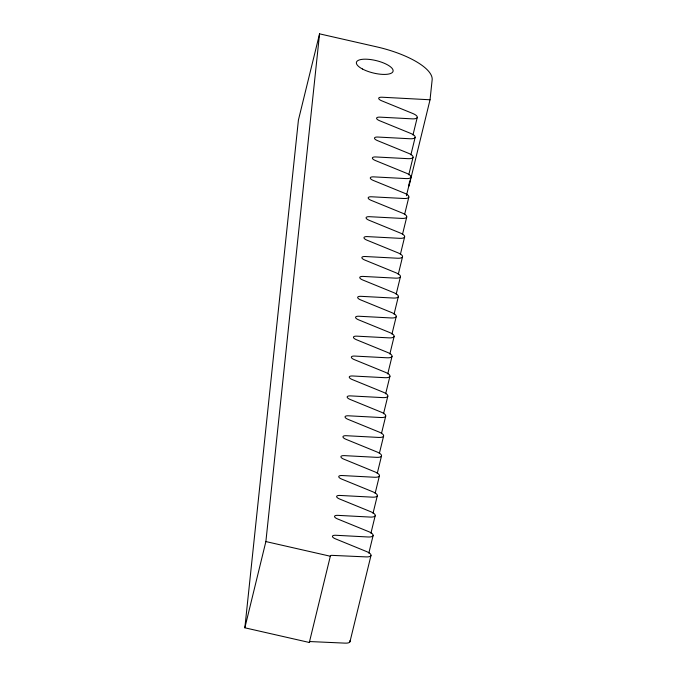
<?xml version="1.0" encoding="UTF-8"?>
<svg xmlns="http://www.w3.org/2000/svg" width="677" height="677" viewBox="0 0 677 677"><rect width="100%" height="100%" fill="white"/><g stroke="black" fill="none" stroke-linecap="round" stroke-linejoin="round"><path stroke-width="1.02" d="M430.039 99.773L382.048 97.226A5.89 1.989 13.7 0 0 378.688 98.283A5.89 1.989 13.7 0 0 381.667 100.788L412.818 113.508A8.835 2.979 13.7 0 1 417.294 117.265A8.835 2.979 13.7 0 1 412.259 118.856L379.941 117.138A5.89 1.989 13.7 0 0 376.581 118.196A5.89 1.989 13.7 0 0 379.569 120.701L410.719 133.42A8.835 2.979 13.7 0 1 415.196 137.177A8.835 2.979 13.7 0 1 410.152 138.768L377.842 137.042A5.89 1.989 13.7 0 0 374.483 138.108A5.89 1.989 13.7 0 0 377.461 140.604L408.612 153.332A8.835 2.979 13.7 0 1 413.088 157.089A8.835 2.979 13.7 0 1 408.053 158.672L375.735 156.954A5.89 1.989 13.7 0 0 372.375 158.012A5.89 1.989 13.7 0 0 375.363 160.517L406.513 173.244A8.835 2.979 13.7 0 1 410.99 177.002A8.835 2.979 13.7 0 1 405.946 178.584L373.636 176.866A5.89 1.989 13.7 0 0 370.277 177.924A5.89 1.989 13.7 0 0 373.255 180.429L404.406 193.157A8.835 2.979 13.7 0 1 408.883 196.905A8.835 2.979 13.7 0 1 403.847 198.496L371.529 196.779A5.89 1.989 13.7 0 0 368.17 197.836A5.89 1.989 13.7 0 0 371.157 200.341L402.307 213.069A8.835 2.979 13.7 0 1 406.784 216.818A8.835 2.979 13.7 0 1 401.74 218.409L369.43 216.691A5.89 1.989 13.7 0 0 366.071 217.749A5.89 1.989 13.7 0 0 369.058 220.253L400.2 232.981A8.835 2.979 13.7 0 1 404.685 236.73A8.835 2.979 13.7 0 1 399.642 238.321L367.332 236.603A5.89 1.989 13.7 0 0 363.964 237.661A5.89 1.989 13.7 0 0 366.951 240.166L398.101 252.885A8.835 2.979 13.7 0 1 402.578 256.642A8.835 2.979 13.7 0 1 397.534 258.233L365.225 256.515A5.89 1.989 13.7 0 0 361.865 257.573A5.89 1.989 13.7 0 0 364.852 260.07L396.003 272.797A8.835 2.979 13.7 0 1 400.479 276.555A8.835 2.979 13.7 0 1 395.436 278.145L363.126 276.419A5.89 1.989 13.7 0 0 359.758 277.485A5.89 1.989 13.7 0 0 362.745 279.982L393.896 292.709A8.835 2.979 13.7 0 1 398.372 296.467A8.835 2.979 13.7 0 1 393.329 298.049L361.019 296.331A5.89 1.989 13.7 0 0 357.659 297.389A5.89 1.989 13.7 0 0 360.646 299.894L391.797 312.622A8.835 2.979 13.7 0 1 396.273 316.379A8.835 2.979 13.7 0 1 391.23 317.962L358.92 316.244A5.89 1.989 13.7 0 0 355.56 317.301A5.89 1.989 13.7 0 0 358.539 319.806L389.69 332.534A8.835 2.979 13.7 0 1 394.166 336.283A8.835 2.979 13.7 0 1 389.131 337.874L356.813 336.156A5.89 1.989 13.7 0 0 353.453 337.214A5.89 1.989 13.7 0 0 356.44 339.719L387.591 352.446A8.835 2.979 13.7 0 1 392.068 356.195A8.835 2.979 13.7 0 1 387.024 357.786L354.714 356.068A5.89 1.989 13.7 0 0 351.355 357.126A5.89 1.989 13.7 0 0 354.333 359.631L385.484 372.35A8.835 2.979 13.7 0 1 389.96 376.107A8.835 2.979 13.7 0 1 384.925 377.698L352.607 375.98A5.89 1.989 13.7 0 0 349.247 377.038A5.89 1.989 13.7 0 0 352.235 379.543L383.385 392.262A8.835 2.979 13.7 0 1 387.862 396.02A8.835 2.979 13.7 0 1 382.818 397.611L350.508 395.893A5.89 1.989 13.7 0 0 347.149 396.95A5.89 1.989 13.7 0 0 350.136 399.447L381.278 412.175A8.835 2.979 13.7 0 1 385.763 415.932A8.835 2.979 13.7 0 1 380.719 417.523L348.401 415.796A5.89 1.989 13.7 0 0 345.042 416.854A5.89 1.989 13.7 0 0 348.029 419.359L379.179 432.087A8.835 2.979 13.7 0 1 383.656 435.844A8.835 2.979 13.7 0 1 378.612 437.427L346.302 435.709A5.89 1.989 13.7 0 0 342.943 436.767A5.89 1.989 13.7 0 0 345.93 439.271L377.072 451.999A8.843 2.979 13.7 0 1 381.557 455.756A8.843 2.979 13.7 0 1 376.514 457.339L344.204 455.621A5.898 1.989 13.7 0 0 343.011 458.82L374.973 471.911A8.843 2.979 13.7 0 1 379.45 475.66A8.843 2.979 13.7 0 1 374.406 477.251L342.097 475.533A5.89 1.989 13.7 0 0 338.737 476.591A5.89 1.989 13.7 0 0 341.724 479.096L372.875 491.824A8.835 2.979 13.7 0 1 377.351 495.572A8.835 2.979 13.7 0 1 372.308 497.163L339.998 495.446A5.89 1.989 13.7 0 0 336.63 496.503A5.89 1.989 13.7 0 0 339.617 499.008L370.768 511.727A8.835 2.979 13.7 0 1 375.244 515.485A8.835 2.979 13.7 0 1 370.209 517.076L337.891 515.358A5.89 1.989 13.7 0 0 334.531 516.416A5.89 1.989 13.7 0 0 337.518 518.921L368.669 531.64A8.835 2.979 13.7 0 1 373.145 535.397A8.835 2.979 13.7 0 1 368.102 536.988L335.792 535.27A5.89 1.989 13.7 0 0 332.432 536.328A5.89 1.989 13.7 0 0 335.411 538.824L366.562 551.552A8.835 2.979 13.7 0 1 371.038 555.309A8.835 2.979 13.7 0 1 365.995 556.892L331.434 555.343A5.898 1.989 13.7 0 0 330.368 556.071L309.321 642.473L244.854 627.799L298.422 120.057L319.561 33.85L376.844 46.891A58.924 19.861 13.7 0 1 432.146 79.869L430.039 99.773L409.018 186.014L409.467 181.817M244.854 627.799L265.875 541.566L319.561 33.85M309.321 642.473L309.347 642.304A5.898 1.989 13.7 0 1 310.413 641.576L344.974 643.133A8.835 2.979 13.7 0 0 349.823 640.721M412.987 134.968L417.235 117.51M410.88 154.872L415.136 137.423M408.781 174.784L413.038 157.335M406.428 195.721L410.931 177.247M404.575 214.609L408.832 197.159M402.468 234.521L406.725 217.072M400.369 254.434L404.626 236.975M398.271 274.346L402.519 256.888M396.163 294.25L400.42 276.8M394.065 314.162L398.313 296.712M391.958 334.074L396.214 316.624M389.859 353.986L394.107 336.537M387.752 373.899L392.008 356.44M385.653 393.811L389.91 376.353M383.546 413.723L387.803 396.265M381.447 433.627L385.704 416.177M379.34 453.539L383.597 436.09M377.241 473.451L381.498 456.002M375.143 493.364L379.391 475.914M373.035 513.276L377.292 495.818M370.937 533.188L375.185 515.73M368.83 553.092L373.086 535.642M349.958 641.788L370.979 555.555M265.875 541.566L330.351 556.24M362.423 68.995A18.854 6.355 13.7 0 0 392.719 72.024A18.854 6.355 13.7 0 0 369.092 59.381A18.854 6.355 13.7 0 0 362.423 68.995"/></g></svg>
